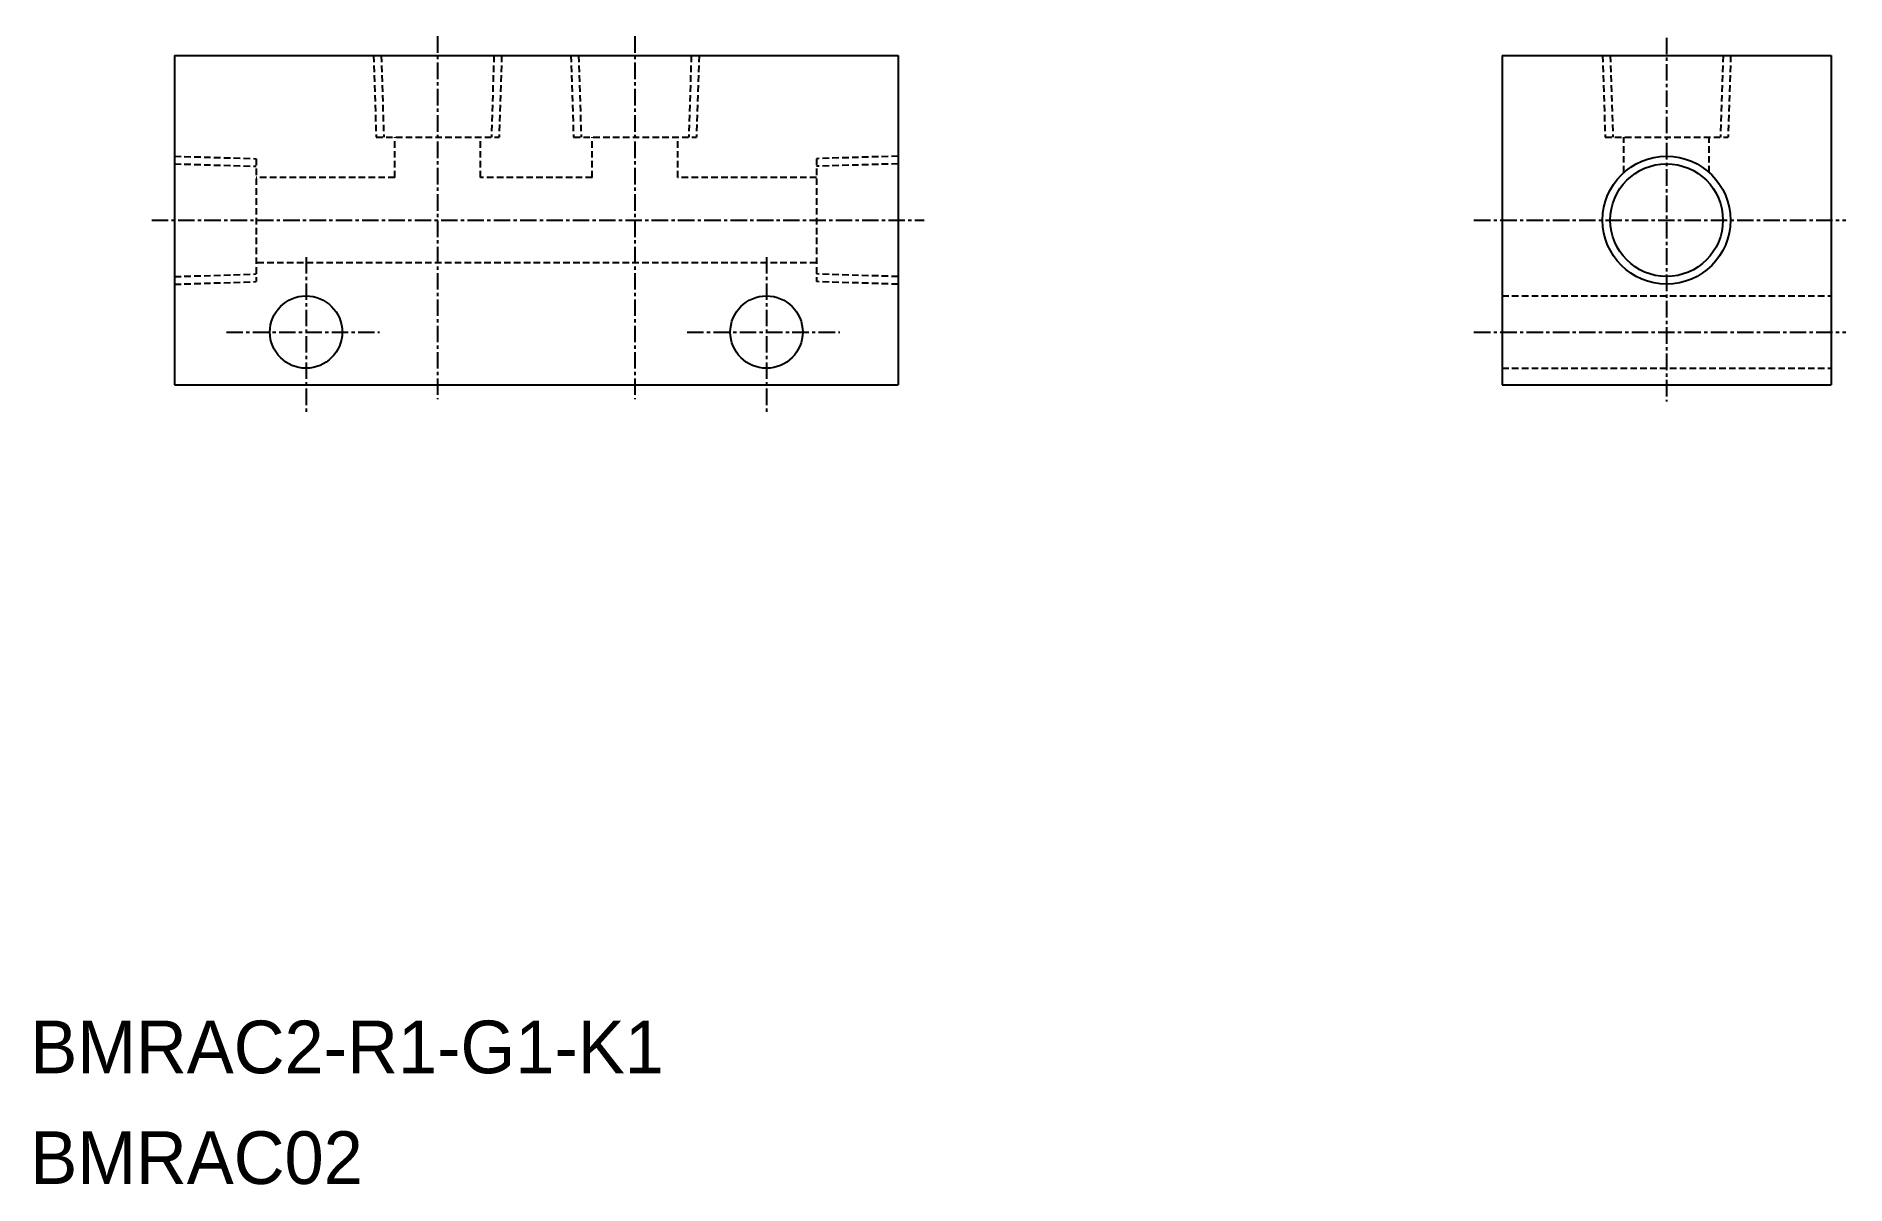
# Model space of a CAD drawing. Extents: x 713 to 850, y 332 to 419.
import ezdxf

# ---------------------------------------------------------------- set-up
doc = ezdxf.new("R2010")
doc.units = 0
doc.linetypes.add('CENTER', pattern=[2, 1.25, -0.25, 0.25, -0.25])
doc.linetypes.add('DASHED', pattern=[0.75, 0.5, -0.25])
doc.layers.get('0').update_dxf_attribs({"linetype": 'CONTINUOUS'})
doc.layers.add('CENTER', color=1, linetype='CENTER')

msp = doc.modelspace()

# ---------------------------------------------------------------- linework, layer by layer
at = {"color": 7, "linetype": 'CONTINUOUS'}
for p, q in [((723.15, 417.42), (723.15, 392.42)), ((723.15, 417.42), (778.15, 417.42)), ((778.15, 417.42), (778.15, 392.42)), ((723.15, 392.42), (778.15, 392.42))]:
    msp.add_line(p, q, dxfattribs=at)
at = {"color": 3, "linetype": 'DASHED'}
for p, q in [((738.29, 417.42), (738.48, 411.22)), ((738.87, 417.42), (739.06, 411.22)), ((747.43, 417.42), (747.24, 411.22)), ((748.02, 417.42), (747.82, 411.22)), ((753.29, 417.42), (753.48, 411.22)), ((753.87, 417.42), (754.06, 411.22)), ((762.43, 417.42), (762.24, 411.22)), ((763.02, 417.42), (762.82, 411.22)), ((831.7, 417.42), (831.89, 411.22)), ((832.28, 417.42), (832.48, 411.22)), ((840.85, 417.42), (840.65, 411.22)), ((841.43, 417.42), (841.24, 411.22)), ((738.48, 411.22), (747.82, 411.22)), ((739.9, 408.17), (739.9, 411.22)), ((746.4, 408.17), (746.4, 411.22)), ((753.48, 411.22), (762.82, 411.22)), ((754.9, 408.17), (754.9, 411.22)), ((761.4, 408.17), (761.4, 411.22)), ((831.89, 411.22), (841.24, 411.22)), ((833.31, 408.54), (833.31, 411.22)), ((839.81, 408.54), (839.81, 411.22)), ((723.15, 409.78), (729.35, 409.59)), ((723.15, 409.2), (729.35, 409.01)), ((729.35, 409.59), (729.35, 400.25)), ((778.15, 409.78), (771.95, 409.59)), ((771.95, 409.59), (771.95, 400.25)), ((778.15, 409.2), (771.95, 409.01)), ((739.9, 408.17), (729.35, 408.17)), ((754.9, 408.17), (746.4, 408.17)), ((771.95, 408.17), (761.4, 408.17)), ((771.95, 401.67), (729.35, 401.67)), ((723.15, 400.63), (729.35, 400.83)), ((723.15, 400.05), (729.35, 400.25)), ((778.15, 400.63), (771.95, 400.83)), ((778.15, 400.05), (771.95, 400.25)), ((824.06, 399.17), (849.06, 399.17)), ((824.06, 393.67), (849.06, 393.67))]:
    msp.add_line(p, q, dxfattribs=at)
for p, q in [((824.06, 417.42), (849.06, 417.42)), ((824.06, 417.42), (824.06, 392.42)), ((849.06, 417.42), (849.06, 392.42)), ((824.06, 411.17), (824.06, 411.17)), ((824.06, 404.92), (824.06, 404.92)), ((824.06, 392.42), (849.06, 392.42))]:
    msp.add_line(p, q)
at = {"color": 3, "linetype": 'CONTINUOUS'}
msp.add_circle((836.56, 404.92), 4.86, dxfattribs=at)
at = {"color": 7, "linetype": 'CONTINUOUS'}
for centre, radius in [((836.56, 404.92), 4.28), ((733.15, 396.42), 2.75), ((768.15, 396.42), 2.75)]:
    msp.add_circle(centre, radius, dxfattribs=at)
at = {"layer": 'CENTER', "color": 1, "linetype": 'CENTER'}
for p, q in [((743.15, 418.89), (743.15, 391.32)), ((758.15, 418.89), (758.15, 391.32)), ((836.56, 418.78), (836.56, 391.14)), ((721.42, 404.92), (780.13, 404.92)), ((821.92, 404.92), (850.18, 404.92)), ((733.15, 402.12), (733.15, 390.19)), ((768.15, 402.12), (768.15, 390.19)), ((727.11, 396.42), (738.73, 396.42)), ((762.11, 396.42), (773.73, 396.42)), ((821.92, 396.42), (850.18, 396.42))]:
    msp.add_line(p, q, dxfattribs=at)

# ---------------------------------------------------------------- texts
at = {"color": 7, "linetype": 'CONTINUOUS'}
for s, p in [('BMRAC2-R1-G1-K1', (712.2, 340.12)), ('BMRAC02', (712.2, 331.71))]:
    msp.add_text(s, height=4, dxfattribs=at).set_placement(p)

doc.saveas('drawing.dxf')
